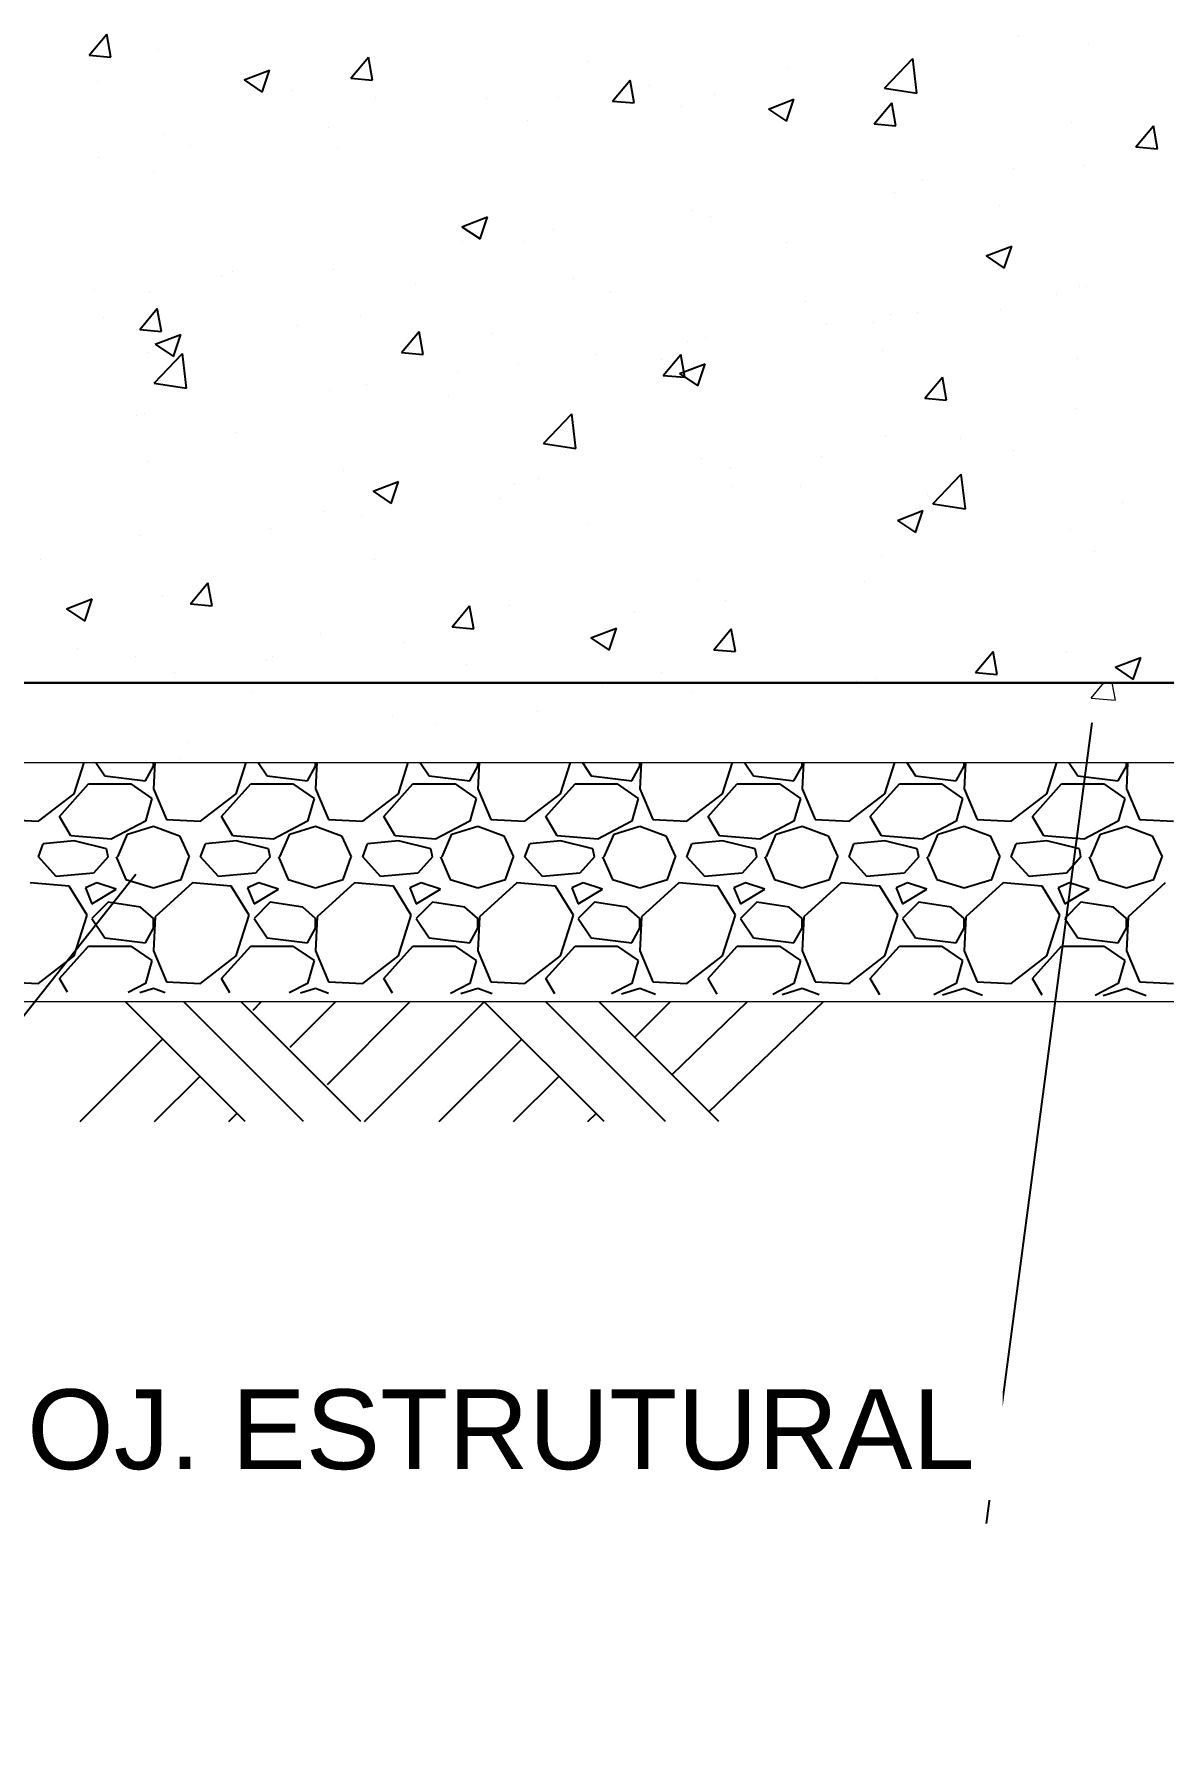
# Model space of a CAD drawing. Extents: x -160 to 364724, y -100 to 7353297.
# Drawn here: x 361680.1 to 361728.2, y 7349090.2 to 7349163.3 of the extents above; entities that cross this region are included whole.
import ezdxf

# ---------------------------------------------------------------- set-up
doc = ezdxf.new("R2010")
doc.units = 0
doc.header["$LTSCALE"] = 5
for name, color, linetype in [('01-CONTINUA', 1, 'Continuous'), ('GER-SIMBOLOS', 1, 'Continuous'), ('HACHURAS', 1, 'Continuous'), ('PAREDE CONCRETO CORTE', 5, 'Continuous'), ('Q-PLATO', 5, 'Continuous'), ('SANC_COTAS', 1, 'Continuous'), ('VEGETAÇÃO', 7, 'Continuous')]:
    doc.layers.add(name, color=color, linetype=linetype)
doc.styles.add('R-80', font='arial.ttf')
doc.dimstyles.new('LEADER - 25', dxfattribs={"dimscale": 0.025, "dimtxt": 2, "dimasz": 1.5, "dimexe": 2, "dimexo": 1, "dimgap": 1, "dimtad": 1, "dimzin": 0, "dimtxsty": 'R-80', "dimcen": 0, "dimdle": 2, "dimclrd": 1, "dimclre": 1, "dimclrt": 2, "dimadec": 0, "dimazin": 0, "dimtfac": 0.5, "dimtmove": 2, "dimatfit": 3, "dimfxl": 1, "dimtolj": 1, "dimtzin": 0, "dimarcsym": 0})

msp = doc.modelspace()

# ---------------------------------------------------------------- linework, layer by layer
at = {"layer": '01-CONTINUA', "color": 9, "linetype": 'Continuous'}
for p, q in [((361681.811, 7349130.963), (361682.235, 7349132.288)), ((361682.745, 7349132.288), (361683.122, 7349131.722)), ((361684.848, 7349131.515), (361685.193, 7349132.137)), ((361685.247, 7349132.288), (361685.193, 7349131.17)), ((361685.193, 7349132.137), (361685.193, 7349132.288)), ((361688.714, 7349130.963), (361689.138, 7349132.288)), ((361689.648, 7349132.288), (361690.026, 7349131.722)), ((361691.751, 7349131.515), (361692.097, 7349132.137)), ((361692.15, 7349132.288), (361692.097, 7349131.17)), ((361692.097, 7349132.137), (361692.097, 7349132.288)), ((361695.617, 7349130.963), (361696.041, 7349132.288)), ((361696.551, 7349132.288), (361696.929, 7349131.722)), ((361698.655, 7349131.515), (361699, 7349132.137)), ((361699.053, 7349132.288), (361699, 7349131.17)), ((361699, 7349132.137), (361699, 7349132.288)), ((361702.52, 7349130.963), (361702.945, 7349132.288)), ((361703.455, 7349132.288), (361703.832, 7349131.722)), ((361705.558, 7349131.515), (361705.903, 7349132.137)), ((361705.956, 7349132.288), (361705.903, 7349131.17)), ((361705.903, 7349132.137), (361705.903, 7349132.288)), ((361709.424, 7349130.963), (361709.848, 7349132.288)), ((361710.358, 7349132.288), (361710.735, 7349131.722)), ((361712.461, 7349131.515), (361712.806, 7349132.137)), ((361712.86, 7349132.288), (361712.806, 7349131.17)), ((361712.806, 7349132.137), (361712.806, 7349132.288)), ((361716.327, 7349130.963), (361716.751, 7349132.288)), ((361717.261, 7349132.288), (361717.639, 7349131.722)), ((361719.364, 7349131.515), (361719.71, 7349132.137)), ((361719.763, 7349132.288), (361719.71, 7349131.17)), ((361719.71, 7349132.137), (361719.71, 7349132.288)), ((361723.23, 7349130.963), (361723.654, 7349132.288)), ((361724.164, 7349132.288), (361724.542, 7349131.722)), ((361726.268, 7349131.515), (361726.613, 7349132.137)), ((361726.666, 7349132.288), (361726.613, 7349131.17)), ((361726.613, 7349132.137), (361726.613, 7349132.288)), ((361681.189, 7349129.997), (361682.432, 7349131.377)), ((361682.432, 7349131.377), (361684.227, 7349131.377)), ((361683.122, 7349131.722), (361684.848, 7349131.515)), ((361684.227, 7349131.377), (361685.124, 7349130.756)), ((361685.193, 7349131.17), (361685.746, 7349129.859)), ((361688.093, 7349129.997), (361689.335, 7349131.377)), ((361689.335, 7349131.377), (361691.13, 7349131.377)), ((361690.026, 7349131.722), (361691.751, 7349131.515)), ((361691.13, 7349131.377), (361692.028, 7349130.756)), ((361692.097, 7349131.17), (361692.649, 7349129.859)), ((361694.996, 7349129.997), (361696.239, 7349131.377)), ((361696.239, 7349131.377), (361698.033, 7349131.377)), ((361696.929, 7349131.722), (361698.655, 7349131.515)), ((361698.033, 7349131.377), (361698.931, 7349130.756)), ((361699, 7349131.17), (361699.552, 7349129.859)), ((361701.899, 7349129.997), (361703.142, 7349131.377)), ((361703.142, 7349131.377), (361704.937, 7349131.377)), ((361703.832, 7349131.722), (361705.558, 7349131.515)), ((361704.937, 7349131.377), (361705.834, 7349130.756)), ((361705.903, 7349131.17), (361706.455, 7349129.859)), ((361708.802, 7349129.997), (361710.045, 7349131.377)), ((361710.045, 7349131.377), (361711.84, 7349131.377)), ((361710.735, 7349131.722), (361712.461, 7349131.515)), ((361711.84, 7349131.377), (361712.737, 7349130.756)), ((361712.806, 7349131.17), (361713.359, 7349129.859)), ((361715.706, 7349129.997), (361716.948, 7349131.377)), ((361716.948, 7349131.377), (361718.743, 7349131.377)), ((361717.639, 7349131.722), (361719.364, 7349131.515)), ((361718.743, 7349131.377), (361719.64, 7349130.756)), ((361719.71, 7349131.17), (361720.262, 7349129.859)), ((361722.609, 7349129.997), (361723.851, 7349131.377)), ((361723.851, 7349131.377), (361725.646, 7349131.377)), ((361724.542, 7349131.722), (361726.268, 7349131.515)), ((361725.646, 7349131.377), (361726.544, 7349130.756)), ((361726.613, 7349131.17), (361727.165, 7349129.859)), ((361680.292, 7349129.79), (361681.811, 7349130.963)), ((361685.124, 7349130.756), (361684.848, 7349129.79)), ((361687.195, 7349129.79), (361688.714, 7349130.963)), ((361692.028, 7349130.756), (361691.751, 7349129.79)), ((361694.099, 7349129.79), (361695.617, 7349130.963)), ((361698.931, 7349130.756), (361698.655, 7349129.79)), ((361701.002, 7349129.79), (361702.52, 7349130.963)), ((361705.834, 7349130.756), (361705.558, 7349129.79)), ((361707.905, 7349129.79), (361709.424, 7349130.963)), ((361712.737, 7349130.756), (361712.461, 7349129.79)), ((361714.808, 7349129.79), (361716.327, 7349130.963)), ((361719.64, 7349130.756), (361719.364, 7349129.79)), ((361721.711, 7349129.79), (361723.23, 7349130.963)), ((361726.544, 7349130.756), (361726.268, 7349129.79)), ((361678.842, 7349129.859), (361680.292, 7349129.79)), ((361681.673, 7349129.168), (361681.189, 7349129.997)), ((361684.848, 7349129.79), (361683.398, 7349129.03)), ((361685.746, 7349129.859), (361687.195, 7349129.79)), ((361688.576, 7349129.168), (361688.093, 7349129.997)), ((361691.751, 7349129.79), (361690.302, 7349129.03)), ((361692.649, 7349129.859), (361694.099, 7349129.79)), ((361695.479, 7349129.168), (361694.996, 7349129.997)), ((361698.655, 7349129.79), (361697.205, 7349129.03)), ((361699.552, 7349129.859), (361701.002, 7349129.79)), ((361702.382, 7349129.168), (361701.899, 7349129.997)), ((361705.558, 7349129.79), (361704.108, 7349129.03)), ((361706.455, 7349129.859), (361707.905, 7349129.79)), ((361709.286, 7349129.168), (361708.802, 7349129.997)), ((361712.461, 7349129.79), (361711.011, 7349129.03)), ((361713.359, 7349129.859), (361714.808, 7349129.79)), ((361716.189, 7349129.168), (361715.706, 7349129.997)), ((361719.364, 7349129.79), (361717.915, 7349129.03)), ((361720.262, 7349129.859), (361721.711, 7349129.79)), ((361723.092, 7349129.168), (361722.609, 7349129.997)), ((361726.268, 7349129.79), (361724.818, 7349129.03)), ((361727.165, 7349129.859), (361728.615, 7349129.79)), ((361681.811, 7349128.961), (361680.499, 7349128.823)), ((361683.398, 7349129.03), (361681.673, 7349129.168)), ((361683.191, 7349128.616), (361681.811, 7349128.961)), ((361683.675, 7349128.271), (361684.089, 7349129.237)), ((361684.089, 7349129.237), (361685.193, 7349129.582)), ((361685.193, 7349129.582), (361686.298, 7349129.168)), ((361686.298, 7349129.168), (361686.712, 7349128.271)), ((361688.714, 7349128.961), (361687.402, 7349128.823)), ((361690.302, 7349129.03), (361688.576, 7349129.168)), ((361690.095, 7349128.616), (361688.714, 7349128.961)), ((361690.578, 7349128.271), (361690.992, 7349129.237)), ((361690.992, 7349129.237), (361692.097, 7349129.582)), ((361692.097, 7349129.582), (361693.201, 7349129.168)), ((361693.201, 7349129.168), (361693.615, 7349128.271)), ((361695.617, 7349128.961), (361694.306, 7349128.823)), ((361697.205, 7349129.03), (361695.479, 7349129.168)), ((361696.998, 7349128.616), (361695.617, 7349128.961)), ((361697.481, 7349128.271), (361697.895, 7349129.237)), ((361697.895, 7349129.237), (361699, 7349129.582)), ((361699, 7349129.582), (361700.104, 7349129.168)), ((361700.104, 7349129.168), (361700.519, 7349128.271)), ((361702.52, 7349128.961), (361701.209, 7349128.823)), ((361704.108, 7349129.03), (361702.382, 7349129.168)), ((361703.901, 7349128.616), (361702.52, 7349128.961)), ((361704.384, 7349128.271), (361704.799, 7349129.237)), ((361704.799, 7349129.237), (361705.903, 7349129.582)), ((361705.903, 7349129.582), (361707.008, 7349129.168)), ((361707.008, 7349129.168), (361707.422, 7349128.271)), ((361709.424, 7349128.961), (361708.112, 7349128.823)), ((361711.011, 7349129.03), (361709.286, 7349129.168)), ((361710.804, 7349128.616), (361709.424, 7349128.961)), ((361711.288, 7349128.271), (361711.702, 7349129.237)), ((361711.702, 7349129.237), (361712.806, 7349129.582)), ((361712.806, 7349129.582), (361713.911, 7349129.168)), ((361713.911, 7349129.168), (361714.325, 7349128.271)), ((361716.327, 7349128.961), (361715.015, 7349128.823)), ((361717.915, 7349129.03), (361716.189, 7349129.168)), ((361717.708, 7349128.616), (361716.327, 7349128.961)), ((361718.191, 7349128.271), (361718.605, 7349129.237)), ((361718.605, 7349129.237), (361719.71, 7349129.582)), ((361719.71, 7349129.582), (361720.814, 7349129.168)), ((361720.814, 7349129.168), (361721.228, 7349128.271)), ((361723.23, 7349128.961), (361721.919, 7349128.823)), ((361724.818, 7349129.03), (361723.092, 7349129.168)), ((361724.611, 7349128.616), (361723.23, 7349128.961)), ((361725.094, 7349128.271), (361725.508, 7349129.237)), ((361725.508, 7349129.237), (361726.613, 7349129.582)), ((361726.613, 7349129.582), (361727.717, 7349129.168)), ((361727.717, 7349129.168), (361728.131, 7349128.271)), ((361680.292, 7349128.271), (361680.499, 7349128.823)), ((361681.051, 7349127.442), (361680.292, 7349128.271)), ((361683.26, 7349128.271), (361682.639, 7349127.581)), ((361683.26, 7349128.271), (361683.191, 7349128.616)), ((361683.606, 7349128.271), (361684.02, 7349127.304)), ((361686.367, 7349127.304), (361686.712, 7349128.271)), ((361687.195, 7349128.271), (361687.402, 7349128.823)), ((361687.955, 7349127.442), (361687.195, 7349128.271)), ((361690.164, 7349128.271), (361689.542, 7349127.581)), ((361690.164, 7349128.271), (361690.095, 7349128.616)), ((361690.509, 7349128.271), (361690.923, 7349127.304)), ((361693.27, 7349127.304), (361693.615, 7349128.271)), ((361694.099, 7349128.271), (361694.306, 7349128.823)), ((361694.858, 7349127.442), (361694.099, 7349128.271)), ((361697.067, 7349128.271), (361696.446, 7349127.581)), ((361697.067, 7349128.271), (361696.998, 7349128.616)), ((361697.412, 7349128.271), (361697.826, 7349127.304)), ((361700.173, 7349127.304), (361700.519, 7349128.271)), ((361701.002, 7349128.271), (361701.209, 7349128.823)), ((361701.761, 7349127.442), (361701.002, 7349128.271)), ((361703.97, 7349128.271), (361703.349, 7349127.581)), ((361703.97, 7349128.271), (361703.901, 7349128.616)), ((361704.315, 7349128.271), (361704.729, 7349127.304)), ((361707.077, 7349127.304), (361707.422, 7349128.271)), ((361707.905, 7349128.271), (361708.112, 7349128.823)), ((361708.664, 7349127.442), (361707.905, 7349128.271)), ((361710.873, 7349128.271), (361710.252, 7349127.581)), ((361710.873, 7349128.271), (361710.804, 7349128.616)), ((361711.219, 7349128.271), (361711.633, 7349127.304)), ((361713.98, 7349127.304), (361714.325, 7349128.271)), ((361714.808, 7349128.271), (361715.015, 7349128.823)), ((361715.568, 7349127.442), (361714.808, 7349128.271)), ((361717.777, 7349128.271), (361717.155, 7349127.581)), ((361717.777, 7349128.271), (361717.708, 7349128.616)), ((361718.122, 7349128.271), (361718.536, 7349127.304)), ((361720.883, 7349127.304), (361721.228, 7349128.271)), ((361721.711, 7349128.271), (361721.919, 7349128.823)), ((361722.471, 7349127.442), (361721.711, 7349128.271)), ((361724.68, 7349128.271), (361724.059, 7349127.581)), ((361724.68, 7349128.271), (361724.611, 7349128.616)), ((361725.025, 7349128.271), (361725.439, 7349127.304)), ((361727.786, 7349127.304), (361728.131, 7349128.271)), ((361682.639, 7349127.581), (361681.051, 7349127.442)), ((361689.542, 7349127.581), (361687.955, 7349127.442)), ((361696.446, 7349127.581), (361694.858, 7349127.442)), ((361703.349, 7349127.581), (361701.761, 7349127.442)), ((361710.252, 7349127.581), (361708.664, 7349127.442)), ((361717.155, 7349127.581), (361715.568, 7349127.442)), ((361724.059, 7349127.581), (361722.471, 7349127.442)), ((361681.604, 7349127.028), (361679.947, 7349127.166)), ((361682.363, 7349125.786), (361681.604, 7349127.028)), ((361682.777, 7349127.166), (361682.294, 7349126.959)), ((361682.294, 7349126.959), (361682.57, 7349126.269)), ((361682.57, 7349126.269), (361683.606, 7349126.89)), ((361683.606, 7349126.89), (361682.777, 7349127.166)), ((361684.02, 7349127.304), (361685.193, 7349126.959)), ((361685.193, 7349126.959), (361686.367, 7349127.304)), ((361686.85, 7349127.166), (361685.262, 7349125.717)), ((361688.507, 7349127.028), (361686.85, 7349127.166)), ((361689.266, 7349125.786), (361688.507, 7349127.028)), ((361689.68, 7349127.166), (361689.197, 7349126.959)), ((361689.197, 7349126.959), (361689.473, 7349126.269)), ((361689.473, 7349126.269), (361690.509, 7349126.89)), ((361690.509, 7349126.89), (361689.68, 7349127.166)), ((361690.923, 7349127.304), (361692.097, 7349126.959)), ((361692.097, 7349126.959), (361693.27, 7349127.304)), ((361693.753, 7349127.166), (361692.166, 7349125.717)), ((361695.41, 7349127.028), (361693.753, 7349127.166)), ((361696.169, 7349125.786), (361695.41, 7349127.028)), ((361696.584, 7349127.166), (361696.1, 7349126.959)), ((361696.1, 7349126.959), (361696.377, 7349126.269)), ((361696.377, 7349126.269), (361697.412, 7349126.89)), ((361697.412, 7349126.89), (361696.584, 7349127.166)), ((361697.826, 7349127.304), (361699, 7349126.959)), ((361699, 7349126.959), (361700.173, 7349127.304)), ((361700.657, 7349127.166), (361699.069, 7349125.717)), ((361702.313, 7349127.028), (361700.657, 7349127.166)), ((361703.073, 7349125.786), (361702.313, 7349127.028)), ((361703.487, 7349127.166), (361703.004, 7349126.959)), ((361703.004, 7349126.959), (361703.28, 7349126.269)), ((361703.28, 7349126.269), (361704.315, 7349126.89)), ((361704.315, 7349126.89), (361703.487, 7349127.166)), ((361704.729, 7349127.304), (361705.903, 7349126.959)), ((361705.903, 7349126.959), (361707.077, 7349127.304)), ((361707.56, 7349127.166), (361705.972, 7349125.717)), ((361709.217, 7349127.028), (361707.56, 7349127.166)), ((361709.976, 7349125.786), (361709.217, 7349127.028)), ((361710.39, 7349127.166), (361709.907, 7349126.959)), ((361709.907, 7349126.959), (361710.183, 7349126.269)), ((361710.183, 7349126.269), (361711.219, 7349126.89)), ((361711.219, 7349126.89), (361710.39, 7349127.166)), ((361711.633, 7349127.304), (361712.806, 7349126.959)), ((361712.806, 7349126.959), (361713.98, 7349127.304)), ((361714.463, 7349127.166), (361712.875, 7349125.717)), ((361716.12, 7349127.028), (361714.463, 7349127.166)), ((361716.879, 7349125.786), (361716.12, 7349127.028)), ((361717.293, 7349127.166), (361716.81, 7349126.959)), ((361716.81, 7349126.959), (361717.086, 7349126.269)), ((361717.086, 7349126.269), (361718.122, 7349126.89)), ((361718.122, 7349126.89), (361717.293, 7349127.166)), ((361718.536, 7349127.304), (361719.71, 7349126.959)), ((361719.71, 7349126.959), (361720.883, 7349127.304)), ((361721.366, 7349127.166), (361719.779, 7349125.717)), ((361723.023, 7349127.028), (361721.366, 7349127.166)), ((361723.782, 7349125.786), (361723.023, 7349127.028)), ((361724.197, 7349127.166), (361723.713, 7349126.959)), ((361723.713, 7349126.959), (361723.99, 7349126.269)), ((361723.99, 7349126.269), (361725.025, 7349126.89)), ((361725.025, 7349126.89), (361724.197, 7349127.166)), ((361725.439, 7349127.304), (361726.613, 7349126.959)), ((361726.613, 7349126.959), (361727.786, 7349127.304)), ((361728.27, 7349127.166), (361726.682, 7349125.717)), ((361683.26, 7349126.338), (361682.57, 7349125.648)), ((361684.641, 7349126.131), (361683.26, 7349126.338)), ((361685.193, 7349125.648), (361684.641, 7349126.131)), ((361690.164, 7349126.338), (361689.473, 7349125.648)), ((361691.544, 7349126.131), (361690.164, 7349126.338)), ((361692.097, 7349125.648), (361691.544, 7349126.131)), ((361697.067, 7349126.338), (361696.377, 7349125.648)), ((361698.448, 7349126.131), (361697.067, 7349126.338)), ((361699, 7349125.648), (361698.448, 7349126.131)), ((361703.97, 7349126.338), (361703.28, 7349125.648)), ((361705.351, 7349126.131), (361703.97, 7349126.338)), ((361705.903, 7349125.648), (361705.351, 7349126.131)), ((361710.873, 7349126.338), (361710.183, 7349125.648)), ((361712.254, 7349126.131), (361710.873, 7349126.338)), ((361712.806, 7349125.648), (361712.254, 7349126.131)), ((361717.777, 7349126.338), (361717.086, 7349125.648)), ((361719.157, 7349126.131), (361717.777, 7349126.338)), ((361719.71, 7349125.648), (361719.157, 7349126.131)), ((361724.68, 7349126.338), (361723.99, 7349125.648)), ((361726.061, 7349126.131), (361724.68, 7349126.338)), ((361726.613, 7349125.648), (361726.061, 7349126.131)), ((361681.811, 7349124.06), (361682.363, 7349125.786)), ((361682.57, 7349125.648), (361683.122, 7349124.819)), ((361685.262, 7349125.717), (361685.193, 7349124.267)), ((361685.193, 7349125.233), (361685.193, 7349125.648)), ((361688.714, 7349124.06), (361689.266, 7349125.786)), ((361689.473, 7349125.648), (361690.026, 7349124.819)), ((361692.166, 7349125.717), (361692.097, 7349124.267)), ((361692.097, 7349125.233), (361692.097, 7349125.648)), ((361695.617, 7349124.06), (361696.169, 7349125.786)), ((361696.377, 7349125.648), (361696.929, 7349124.819)), ((361699.069, 7349125.717), (361699, 7349124.267)), ((361699, 7349125.233), (361699, 7349125.648)), ((361702.52, 7349124.06), (361703.073, 7349125.786)), ((361703.28, 7349125.648), (361703.832, 7349124.819)), ((361705.972, 7349125.717), (361705.903, 7349124.267)), ((361705.903, 7349125.233), (361705.903, 7349125.648)), ((361709.424, 7349124.06), (361709.976, 7349125.786)), ((361710.183, 7349125.648), (361710.735, 7349124.819)), ((361712.875, 7349125.717), (361712.806, 7349124.267)), ((361712.806, 7349125.233), (361712.806, 7349125.648)), ((361716.327, 7349124.06), (361716.879, 7349125.786)), ((361717.086, 7349125.648), (361717.639, 7349124.819)), ((361719.779, 7349125.717), (361719.71, 7349124.267)), ((361719.71, 7349125.233), (361719.71, 7349125.648)), ((361723.23, 7349124.06), (361723.782, 7349125.786)), ((361723.99, 7349125.648), (361724.542, 7349124.819)), ((361726.682, 7349125.717), (361726.613, 7349124.267)), ((361726.613, 7349125.233), (361726.613, 7349125.648)), ((361683.122, 7349124.819), (361684.848, 7349124.612)), ((361684.848, 7349124.612), (361685.193, 7349125.233)), ((361690.026, 7349124.819), (361691.751, 7349124.612)), ((361691.751, 7349124.612), (361692.097, 7349125.233)), ((361696.929, 7349124.819), (361698.655, 7349124.612)), ((361698.655, 7349124.612), (361699, 7349125.233)), ((361703.832, 7349124.819), (361705.558, 7349124.612)), ((361705.558, 7349124.612), (361705.903, 7349125.233)), ((361710.735, 7349124.819), (361712.461, 7349124.612)), ((361712.461, 7349124.612), (361712.806, 7349125.233)), ((361717.639, 7349124.819), (361719.364, 7349124.612)), ((361719.364, 7349124.612), (361719.71, 7349125.233)), ((361724.542, 7349124.819), (361726.268, 7349124.612)), ((361726.268, 7349124.612), (361726.613, 7349125.233)), ((361680.292, 7349122.886), (361681.811, 7349124.06)), ((361681.189, 7349123.093), (361682.432, 7349124.474)), ((361682.432, 7349124.474), (361684.227, 7349124.474)), ((361684.227, 7349124.474), (361685.124, 7349123.853)), ((361685.124, 7349123.853), (361684.848, 7349122.886)), ((361685.193, 7349124.267), (361685.746, 7349122.955)), ((361687.195, 7349122.886), (361688.714, 7349124.06)), ((361688.093, 7349123.093), (361689.335, 7349124.474)), ((361689.335, 7349124.474), (361691.13, 7349124.474)), ((361691.13, 7349124.474), (361692.028, 7349123.853)), ((361692.028, 7349123.853), (361691.751, 7349122.886)), ((361692.097, 7349124.267), (361692.649, 7349122.955)), ((361694.099, 7349122.886), (361695.617, 7349124.06)), ((361694.996, 7349123.093), (361696.239, 7349124.474)), ((361696.239, 7349124.474), (361698.033, 7349124.474)), ((361698.033, 7349124.474), (361698.931, 7349123.853)), ((361698.931, 7349123.853), (361698.655, 7349122.886)), ((361699, 7349124.267), (361699.552, 7349122.955)), ((361701.002, 7349122.886), (361702.52, 7349124.06)), ((361701.899, 7349123.093), (361703.142, 7349124.474)), ((361703.142, 7349124.474), (361704.937, 7349124.474)), ((361704.937, 7349124.474), (361705.834, 7349123.853)), ((361705.834, 7349123.853), (361705.558, 7349122.886)), ((361705.903, 7349124.267), (361706.455, 7349122.955)), ((361707.905, 7349122.886), (361709.424, 7349124.06)), ((361708.802, 7349123.093), (361710.045, 7349124.474)), ((361710.045, 7349124.474), (361711.84, 7349124.474)), ((361711.84, 7349124.474), (361712.737, 7349123.853)), ((361712.737, 7349123.853), (361712.461, 7349122.886)), ((361712.806, 7349124.267), (361713.359, 7349122.955)), ((361714.808, 7349122.886), (361716.327, 7349124.06)), ((361715.706, 7349123.093), (361716.948, 7349124.474)), ((361716.948, 7349124.474), (361718.743, 7349124.474)), ((361718.743, 7349124.474), (361719.64, 7349123.853)), ((361719.64, 7349123.853), (361719.364, 7349122.886)), ((361719.71, 7349124.267), (361720.262, 7349122.955)), ((361721.711, 7349122.886), (361723.23, 7349124.06)), ((361722.609, 7349123.093), (361723.851, 7349124.474)), ((361723.851, 7349124.474), (361725.646, 7349124.474)), ((361725.646, 7349124.474), (361726.544, 7349123.853)), ((361726.544, 7349123.853), (361726.268, 7349122.886)), ((361726.613, 7349124.267), (361727.165, 7349122.955)), ((361678.842, 7349122.955), (361680.292, 7349122.886)), ((361681.531, 7349122.508), (361681.189, 7349123.093)), ((361684.848, 7349122.886), (361684.11, 7349122.5)), ((361684.613, 7349122.498), (361685.193, 7349122.679)), ((361685.193, 7349122.679), (361685.686, 7349122.495)), ((361685.746, 7349122.955), (361687.195, 7349122.886)), ((361688.447, 7349122.486), (361688.093, 7349123.093)), ((361691.751, 7349122.886), (361690.972, 7349122.478)), ((361691.448, 7349122.477), (361692.097, 7349122.679)), ((361692.097, 7349122.679), (361692.647, 7349122.473)), ((361692.649, 7349122.955), (361694.099, 7349122.886)), ((361695.363, 7349122.464), (361694.996, 7349123.093)), ((361698.655, 7349122.886), (361697.835, 7349122.457)), ((361698.283, 7349122.455), (361699, 7349122.679)), ((361699, 7349122.679), (361699.608, 7349122.451)), ((361699.552, 7349122.955), (361701.002, 7349122.886)), ((361702.279, 7349122.443), (361701.899, 7349123.093)), ((361705.558, 7349122.886), (361704.697, 7349122.435)), ((361705.118, 7349122.434), (361705.903, 7349122.679)), ((361705.903, 7349122.679), (361706.569, 7349122.43)), ((361706.455, 7349122.955), (361707.905, 7349122.886)), ((361709.194, 7349122.421), (361708.802, 7349123.093)), ((361712.461, 7349122.886), (361711.559, 7349122.414)), ((361711.954, 7349122.413), (361712.806, 7349122.679)), ((361712.806, 7349122.679), (361713.53, 7349122.408)), ((361713.359, 7349122.955), (361714.808, 7349122.886)), ((361716.11, 7349122.4), (361715.706, 7349123.093)), ((361719.364, 7349122.886), (361718.422, 7349122.393)), ((361718.789, 7349122.391), (361719.71, 7349122.679)), ((361719.71, 7349122.679), (361720.491, 7349122.386)), ((361720.262, 7349122.955), (361721.711, 7349122.886)), ((361723.026, 7349122.378), (361722.609, 7349123.093)), ((361726.268, 7349122.886), (361725.284, 7349122.371)), ((361725.624, 7349122.37), (361726.613, 7349122.679)), ((361726.613, 7349122.679), (361727.452, 7349122.364)), ((361727.165, 7349122.955), (361728.615, 7349122.886))]:
    msp.add_line(p, q, dxfattribs=at)
at = {"layer": 'GER-SIMBOLOS'}
for p, q in [((361689.102, 7349117.001), (361684.006, 7349122.097)), ((361691.579, 7349117.001), (361686.483, 7349122.097)), ((361694.02, 7349117.001), (361688.924, 7349122.097)), ((361689.435, 7349121.748), (361689.784, 7349122.097)), ((361691.017, 7349120.166), (361692.948, 7349122.097)), ((361692.6, 7349118.583), (361696.113, 7349122.097)), ((361694.182, 7349117.001), (361699.278, 7349122.097)), ((361704.374, 7349117.001), (361699.278, 7349122.097)), ((361706.994, 7349117.001), (361701.898, 7349122.097)), ((361709.256, 7349117.001), (361704.16, 7349122.097)), ((361705.678, 7349120.579), (361707.196, 7349122.097)), ((361707.261, 7349118.996), (361710.475, 7349122.097)), ((361708.843, 7349117.414), (361713.698, 7349122.097)), ((361682.075, 7349117.001), (361685.581, 7349120.507)), ((361697.362, 7349117.001), (361700.868, 7349120.507)), ((361685.239, 7349117.001), (361687.163, 7349118.924)), ((361700.527, 7349117.001), (361702.45, 7349118.924)), ((361688.404, 7349117.001), (361688.745, 7349117.342)), ((361703.691, 7349117.001), (361704.033, 7349117.342))]:
    msp.add_line(p, q, dxfattribs=at)
at = {"layer": 'HACHURAS', "linetype": 'Continuous', "lineweight": 9}
for p, q in [((361704.327, 7349135.546), (361704.327, 7349135.546)), ((361725.11, 7349135.032), (361725.658, 7349135.686)), ((361726.145, 7349134.943), (361726.008, 7349135.686)), ((361689.415, 7349135.317), (361689.415, 7349135.317)), ((361708.077, 7349135.323), (361708.077, 7349135.323)), ((361725.11, 7349135.032), (361726.142, 7349134.942)), ((361695.364, 7349134.252), (361695.364, 7349134.252)), ((361701.541, 7349134.462), (361701.541, 7349134.462)), ((361697.22, 7349133.893), (361697.22, 7349133.893)), ((361686.646, 7349133.147), (361686.646, 7349133.147)), ((361686.321, 7349132.458), (361686.321, 7349132.458))]:
    msp.add_line(p, q, dxfattribs=at)
at = {"layer": 'PAREDE CONCRETO CORTE'}
for p, q in [((361606, 7349135.686), (361793.314, 7349135.686)), ((361793.314, 7349135.686), (361606, 7349135.686))]:
    msp.add_line(p, q, dxfattribs=at)
at = {"layer": 'Q-PLATO'}
msp.add_circle((361476.319, 7349234.441), 463.496, dxfattribs=at)
at = {"layer": 'SANC_COTAS', "linetype": 'Continuous', "lineweight": 13}
for p, q in [((361602.603, 7349132.288), (361796.712, 7349132.288)), ((361592.432, 7349122.117), (361806.693, 7349122.117))]:
    msp.add_line(p, q, dxfattribs=at)
at = {"layer": 'VEGETAÇÃO', "color": 1, "linetype": 'Continuous'}
for p, q in [((361682.452, 7349162.411), (361683.201, 7349163.303)), ((361683.381, 7349162.329), (361683.201, 7349163.303)), ((361685.391, 7349162.653), (361685.391, 7349162.653)), ((361722.02, 7349163.202), (361722.02, 7349163.202)), ((361725.003, 7349162.893), (361725.003, 7349162.893)), ((361682.452, 7349162.411), (361683.381, 7349162.329)), ((361693.593, 7349161.436), (361694.342, 7349162.328)), ((361694.522, 7349161.355), (361694.342, 7349162.328)), ((361703.722, 7349162.15), (361703.722, 7349162.15)), ((361712.211, 7349161.911), (361712.211, 7349161.911)), ((361716.316, 7349161.011), (361717.526, 7349162.271)), ((361717.698, 7349160.796), (361717.526, 7349162.271)), ((361682.804, 7349161.28), (361682.804, 7349161.28)), ((361689.05, 7349161.364), (361690.138, 7349161.781)), ((361689.05, 7349161.364), (361689.823, 7349160.843)), ((361689.823, 7349160.843), (361690.138, 7349161.782)), ((361693.593, 7349161.436), (361694.521, 7349161.355)), ((361704.734, 7349160.461), (361705.483, 7349161.354)), ((361705.662, 7349160.38), (361705.483, 7349161.354)), ((361706.328, 7349161.137), (361706.328, 7349161.137)), ((361716.935, 7349161.729), (361716.935, 7349161.729)), ((361691.095, 7349160.93), (361691.095, 7349160.93)), ((361694.664, 7349160.596), (361694.664, 7349160.596)), ((361699.387, 7349160.579), (361699.387, 7349160.579)), ((361702.44, 7349160.625), (361702.44, 7349160.625)), ((361704.734, 7349160.461), (361705.662, 7349160.38)), ((361709.09, 7349160.735), (361709.09, 7349160.735)), ((361711.372, 7349160.12), (361712.459, 7349160.538)), ((361712.145, 7349159.599), (361712.46, 7349160.538)), ((361715.874, 7349159.486), (361716.623, 7349160.379)), ((361716.316, 7349161.01), (361717.698, 7349160.796)), ((361716.803, 7349159.405), (361716.623, 7349160.379)), ((361701.115, 7349159.641), (361701.115, 7349159.641)), ((361707.678, 7349160.229), (361707.678, 7349160.229)), ((361711.372, 7349160.12), (361712.145, 7349159.599)), ((361715.97, 7349159.879), (361715.97, 7349159.879)), ((361685.606, 7349159.041), (361685.606, 7349159.041)), ((361692.631, 7349159.333), (361692.631, 7349159.333)), ((361715.874, 7349159.486), (361716.803, 7349159.405)), ((361724.261, 7349159.528), (361724.261, 7349159.528)), ((361727.015, 7349158.512), (361727.764, 7349159.404)), ((361727.944, 7349158.431), (361727.764, 7349159.404)), ((361686.748, 7349158.559), (361686.748, 7349158.559)), ((361693.048, 7349158.476), (361693.048, 7349158.476)), ((361727.015, 7349158.512), (361727.944, 7349158.431)), ((361727.705, 7349158.363), (361727.705, 7349158.363)), ((361682.86, 7349158.047), (361682.86, 7349158.047)), ((361685.202, 7349157.482), (361685.202, 7349157.482)), ((361721.823, 7349157.588), (361721.823, 7349157.588)), ((361724.814, 7349157.723), (361724.814, 7349157.723)), ((361717.934, 7349157.076), (361717.934, 7349157.076)), ((361716.746, 7349156.558), (361716.746, 7349156.558)), ((361721.197, 7349155.993), (361721.197, 7349155.993)), ((361698.321, 7349155.11), (361699.409, 7349155.528)), ((361699.094, 7349154.589), (361699.409, 7349155.528)), ((361708.125, 7349155.785), (361708.125, 7349155.785)), ((361708.901, 7349155.564), (361708.901, 7349155.564)), ((361698.321, 7349155.11), (361699.094, 7349154.589)), ((361702.242, 7349155.01), (361702.242, 7349155.01)), ((361698.354, 7349154.499), (361698.354, 7349154.499)), ((361700.926, 7349154.47), (361700.926, 7349154.47)), ((361712.139, 7349154.438), (361712.139, 7349154.438)), ((361720.643, 7349153.866), (361721.731, 7349154.284)), ((361720.643, 7349153.867), (361721.416, 7349153.345)), ((361721.416, 7349153.345), (361721.731, 7349154.284)), ((361688.545, 7349153.207), (361688.545, 7349153.207)), ((361692.859, 7349153.306), (361692.859, 7349153.306)), ((361682.662, 7349152.433), (361682.662, 7349152.433)), ((361688.071, 7349152.993), (361688.071, 7349152.993)), ((361696.362, 7349152.642), (361696.362, 7349152.642)), ((361703.081, 7349152.883), (361703.081, 7349152.883)), ((361724.625, 7349152.552), (361724.625, 7349152.552)), ((361724.919, 7349152.582), (361724.919, 7349152.582)), ((361684.607, 7349150.727), (361685.356, 7349151.62)), ((361685.013, 7349152.311), (361685.013, 7349152.311)), ((361685.536, 7349150.646), (361685.356, 7349151.62)), ((361704.653, 7349152.292), (361704.653, 7349152.292)), ((361712.945, 7349151.942), (361712.945, 7349151.942)), ((361721.236, 7349151.591), (361721.236, 7349151.591)), ((361723.619, 7349152.237), (361723.619, 7349152.237)), ((361683.054, 7349151.257), (361683.054, 7349151.257)), ((361691.345, 7349150.906), (361691.345, 7349150.906)), ((361694.023, 7349151.328), (361694.023, 7349151.328)), ((361713.848, 7349150.95), (361713.848, 7349150.95)), ((361715.861, 7349151.027), (361715.861, 7349151.027)), ((361716.558, 7349151.388), (361716.558, 7349151.388)), ((361717.737, 7349151.462), (361717.737, 7349151.462)), ((361684.607, 7349150.727), (361685.536, 7349150.646)), ((361685.271, 7349150.101), (361686.358, 7349150.518)), ((361686.043, 7349149.58), (361686.358, 7349150.518)), ((361695.748, 7349149.753), (361696.497, 7349150.645)), ((361696.677, 7349149.671), (361696.497, 7349150.645)), ((361699.637, 7349150.556), (361699.637, 7349150.556)), ((361707.928, 7349150.206), (361707.928, 7349150.206)), ((361708.712, 7349150.393), (361708.712, 7349150.393)), ((361684.965, 7349149.773), (361684.965, 7349149.773)), ((361685.222, 7349148.451), (361686.432, 7349149.712)), ((361685.271, 7349150.101), (361686.043, 7349149.58)), ((361686.604, 7349148.237), (361686.432, 7349149.712)), ((361695.748, 7349149.753), (361696.677, 7349149.671)), ((361704.039, 7349149.659), (361704.039, 7349149.659)), ((361706.803, 7349149.472), (361706.803, 7349149.472)), ((361706.889, 7349148.778), (361707.638, 7349149.67)), ((361707.817, 7349148.697), (361707.638, 7349149.67)), ((361716.22, 7349149.855), (361716.22, 7349149.855)), ((361724.511, 7349149.505), (361724.511, 7349149.505)), ((361698.156, 7349148.884), (361698.156, 7349148.884)), ((361700.737, 7349149.3), (361700.737, 7349149.3)), ((361706.889, 7349148.778), (361707.817, 7349148.697)), ((361707.593, 7349148.857), (361708.68, 7349149.274)), ((361707.593, 7349148.857), (361708.365, 7349148.336)), ((361708.365, 7349148.336), (361708.68, 7349149.274)), ((361718.03, 7349147.803), (361718.778, 7349148.696)), ((361718.958, 7349147.722), (361718.779, 7349148.696)), ((361685.222, 7349148.451), (361686.603, 7349148.237)), ((361692.67, 7349148.135), (361692.67, 7349148.135)), ((361694.268, 7349148.372), (361694.268, 7349148.372)), ((361697.745, 7349147.918), (361697.745, 7349147.918)), ((361718.03, 7349147.803), (361718.958, 7349147.722)), ((361724.436, 7349147.382), (361724.436, 7349147.382)), ((361684.458, 7349147.081), (361684.458, 7349147.081)), ((361684.825, 7349147.141), (361684.825, 7349147.141)), ((361701.799, 7349145.88), (361703.009, 7349147.141)), ((361703.18, 7349145.666), (361703.009, 7349147.141)), ((361688.686, 7349146.363), (361688.686, 7349146.363)), ((361701.799, 7349145.88), (361703.18, 7349145.666)), ((361716.369, 7349146.217), (361716.369, 7349146.217)), ((361719.533, 7349146.11), (361719.533, 7349146.11)), ((361684.98, 7349145.097), (361684.98, 7349145.097)), ((361708.523, 7349145.223), (361708.523, 7349145.223)), ((361713.65, 7349145.336), (361713.65, 7349145.336)), ((361721.793, 7349145.592), (361721.793, 7349145.592)), ((361693.272, 7349144.747), (361693.272, 7349144.747)), ((361701.563, 7349144.397), (361701.563, 7349144.397)), ((361709.762, 7349144.824), (361709.762, 7349144.824)), ((361718.375, 7349143.309), (361719.585, 7349144.57)), ((361719.757, 7349143.095), (361719.585, 7349144.57)), ((361694.542, 7349143.847), (361695.63, 7349144.265)), ((361694.542, 7349143.847), (361695.315, 7349143.326)), ((361695.315, 7349143.326), (361695.63, 7349144.265)), ((361700.548, 7349144.129), (361700.548, 7349144.129)), ((361709.855, 7349144.046), (361709.855, 7349144.046)), ((361712.735, 7349144.037), (361712.735, 7349144.037)), ((361718.146, 7349143.696), (361718.146, 7349143.696)), ((361692.481, 7349142.965), (361692.481, 7349142.965)), ((361699.953, 7349143.533), (361699.953, 7349143.533)), ((361716.864, 7349142.603), (361717.952, 7349143.021)), ((361717.637, 7349142.082), (361717.952, 7349143.021)), ((361718.375, 7349143.309), (361719.757, 7349143.095)), ((361726.438, 7349143.346), (361726.438, 7349143.346)), ((361690.182, 7349142.246), (361690.182, 7349142.246)), ((361694.07, 7349142.758), (361694.07, 7349142.758)), ((361703.677, 7349142.482), (361703.677, 7349142.482)), ((361716.864, 7349142.603), (361717.637, 7349142.082)), ((361724.247, 7349142.211), (361724.247, 7349142.211)), ((361684.636, 7349141.97), (361684.636, 7349141.97)), ((361680.372, 7349140.955), (361680.372, 7349140.955)), ((361694.618, 7349140.927), (361694.618, 7349140.927)), ((361716.18, 7349141.047), (361716.18, 7349141.047)), ((361725.256, 7349141.276), (361725.256, 7349141.276)), ((361686.763, 7349139.044), (361687.511, 7349139.936)), ((361687.691, 7349138.963), (361687.512, 7349139.936)), ((361708.334, 7349140.052), (361708.334, 7349140.052)), ((361715.447, 7349139.984), (361715.447, 7349139.984)), ((361681.492, 7349138.838), (361682.579, 7349139.255)), ((361682.264, 7349138.316), (361682.579, 7349139.255)), ((361685.56, 7349139.372), (361685.56, 7349139.372)), ((361709.564, 7349139.21), (361709.564, 7349139.21)), ((361681.492, 7349138.838), (361682.264, 7349138.316)), ((361686.763, 7349139.044), (361687.691, 7349138.963)), ((361697.903, 7349138.069), (361698.652, 7349138.962)), ((361698.832, 7349137.988), (361698.652, 7349138.962)), ((361700.359, 7349138.959), (361700.359, 7349138.959)), ((361705.676, 7349138.698), (361705.676, 7349138.698)), ((361692.292, 7349137.794), (361692.292, 7349137.794)), ((361697.903, 7349138.069), (361698.832, 7349137.988)), ((361703.813, 7349137.594), (361704.901, 7349138.011)), ((361704.586, 7349137.073), (361704.901, 7349138.011)), ((361709.044, 7349137.095), (361709.793, 7349137.987)), ((361709.973, 7349137.013), (361709.793, 7349137.987)), ((361681.956, 7349137.16), (361681.956, 7349137.16)), ((361695.867, 7349137.407), (361695.867, 7349137.407)), ((361703.813, 7349137.594), (361704.586, 7349137.073)), ((361709.044, 7349137.095), (361709.972, 7349137.013)), ((361720.185, 7349136.12), (361720.934, 7349137.012)), ((361721.113, 7349136.039), (361720.934, 7349137.012)), ((361724.058, 7349137.04), (361724.058, 7349137.04)), ((361684.447, 7349136.8), (361684.447, 7349136.8)), ((361689.984, 7349136.632), (361689.984, 7349136.632)), ((361690.247, 7349136.81), (361690.247, 7349136.81)), ((361698.539, 7349136.46), (361698.539, 7349136.46)), ((361721.152, 7349136.324), (361721.152, 7349136.324)), ((361726.135, 7349136.35), (361727.223, 7349136.767)), ((361726.135, 7349136.35), (361726.908, 7349135.829)), ((361726.908, 7349135.829), (361727.223, 7349136.767)), ((361686.096, 7349136.12), (361686.096, 7349136.12)), ((361706.83, 7349136.109), (361706.83, 7349136.109)), ((361715.122, 7349135.759), (361715.122, 7349135.759)), ((361715.991, 7349135.876), (361715.991, 7349135.876)), ((361720.185, 7349136.12), (361721.113, 7349136.039))]:
    msp.add_line(p, q, dxfattribs=at)

# ---------------------------------------------------------------- leaders
at = {"layer": 'SANC_COTAS'}
msp.add_leader([(361724.338, 7349181.588), (361775.132, 7349107.401)], dimstyle='LEADER - 25', dxfattribs=at)
for points in [[(361725.14, 7349133.979), (361720.65, 7349099.88)], [(361684.438, 7349127.521), (361672.3, 7349112.204)]]:
    msp.add_leader(points, dimstyle='LEADER - 25', override={"dimldrblk": 'Dot'}, dxfattribs=at)

# ---------------------------------------------------------------- next in the draw order: wipeouts: each hides what was drawn before it
msp.add_wipeout([(361613.627, 7349100.889), (361721.339, 7349100.889), (361721.339, 7349106.783), (361613.627, 7349106.783)]).dxf.layer = 'SANC_COTAS'

# ---------------------------------------------------------------- next in the draw order: texts
at = {"layer": 'SANC_COTAS', "color": 2, "insert": (361720.15, 7349105.594), "char_height": 3.39726, "attachment_point": 3, "style": 'R-80'}
msp.add_mtext('CONCRETO MAGRO VER PROJ. ESTRUTURAL', dxfattribs=at)

doc.saveas('drawing.dxf')
